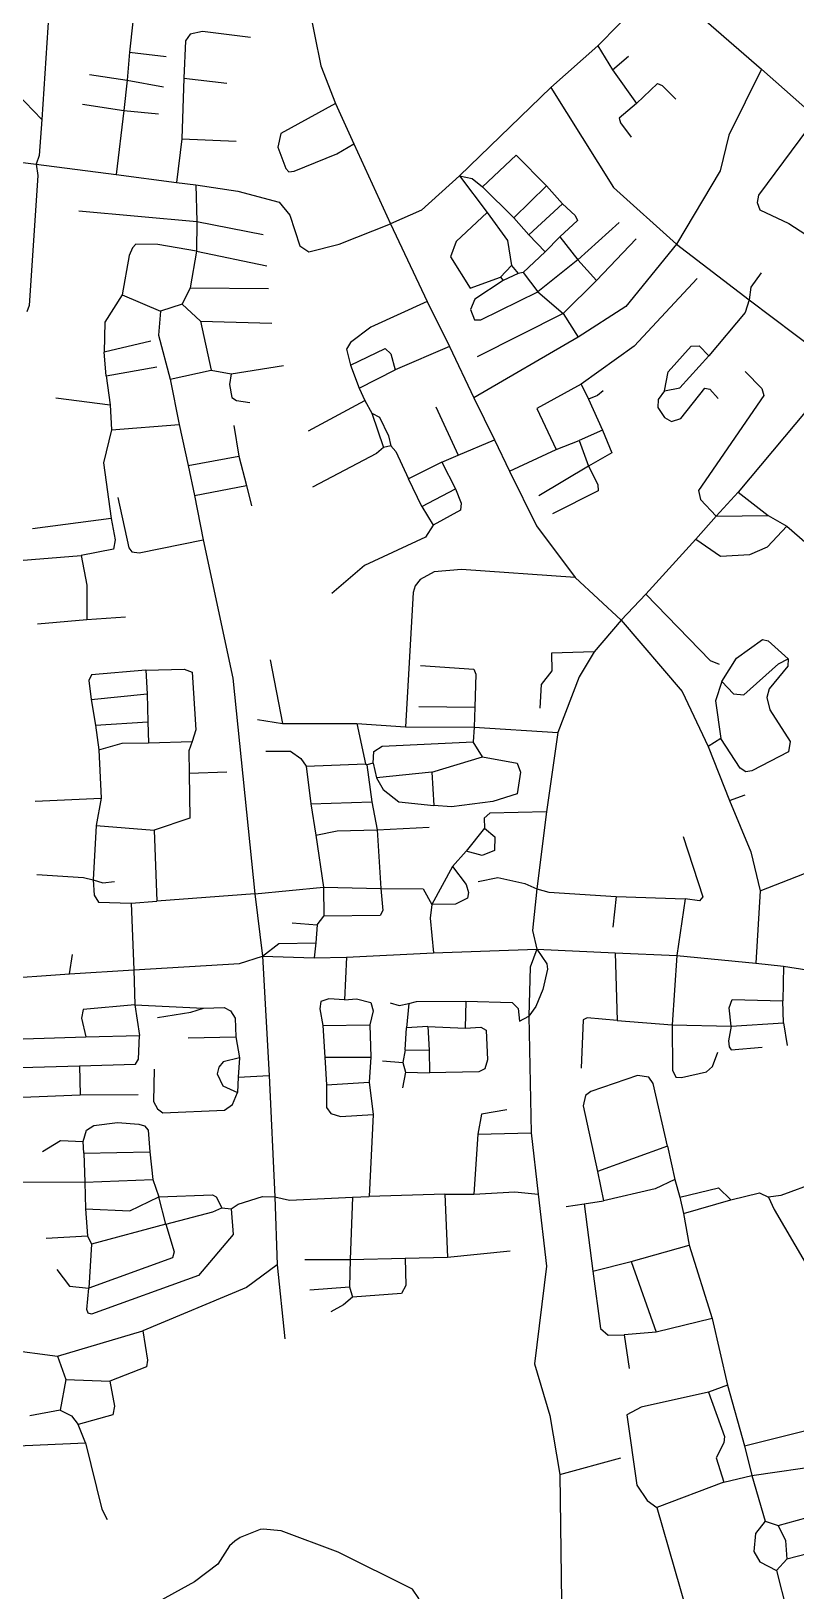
# Model space of a CAD drawing. Header units: inches. Extents: x 13511317 to 13515666, y 3660035 to 3665653.
# Drawn here: x 13513294 to 13514198, y 3662413 to 3664257 of the extents above; entities that cross this region are included whole.
import ezdxf

# ---------------------------------------------------------------- set-up
doc = ezdxf.new("R2010")
doc.units = ezdxf.units.IN
doc.header["$MEASUREMENT"] = 0

msp = doc.modelspace()

# ---------------------------------------------------------------- linework, layer by layer
for points in [[(13513599.3, 3664401.8), (13513636.8, 3664216.2), (13513654, 3664171.4)], [(13513317.5, 3664316), (13513306.7, 3664152.5)], [(13514038.9, 3664315.6), (13513964.4, 3664239.6)], [(13514038.9, 3664315.6), (13514158, 3664212.2)], [(13513414.4, 3664268.2), (13513410.3, 3664232.2)], [(13513553.7, 3664249.6), (13513496.6, 3664256.5), (13513482.3, 3664253.4), (13513476.6, 3664245.5), (13513474.9, 3664201.3)], [(13513964.4, 3664239.6), (13513908.6, 3664190.4)], [(13513964.4, 3664239.6), (13513981.7, 3664211.4)], [(13513410.3, 3664232.2), (13513407.6, 3664199)], [(13513410.3, 3664232.2), (13513453.7, 3664227.1)], [(13513981.7, 3664211.4), (13514000.7, 3664227.6)], [(13513363.2, 3664205.6), (13513407.6, 3664199)], [(13513474.9, 3664201.3), (13513472.4, 3664129.8)], [(13513474.9, 3664201.3), (13513525.7, 3664195.6)], [(13513981.7, 3664211.4), (13514010, 3664171.4)], [(13514158, 3664212.2), (13514119.3, 3664134.1), (13514108.9, 3664091.7), (13514057.3, 3664005)], [(13514158, 3664212.2), (13514222.7, 3664155.1)], [(13513277.3, 3664183.3), (13513306.7, 3664152.5)], [(13513407.6, 3664199), (13513403.6, 3664163.1)], [(13513407.6, 3664199), (13513450.7, 3664191.1)], [(13513908.6, 3664190.4), (13513800.8, 3664086)], [(13513908.6, 3664190.4), (13513982.8, 3664072.2), (13514057.3, 3664005)], [(13514010, 3664171.4), (13514034.7, 3664195.1), (13514040.6, 3664192.6), (13514056.7, 3664176.6)], [(13513354.7, 3664170.6), (13513403.6, 3664163.1)], [(13513654, 3664171.4), (13513589.5, 3664135.9), (13513586, 3664120), (13513595.2, 3664094.7), (13513598.8, 3664090.7), (13513605.3, 3664091.4), (13513655.7, 3664112.1), (13513675.7, 3664123.8)], [(13513654, 3664171.4), (13513675.7, 3664123.8)], [(13514010, 3664171.4), (13513989.5, 3664154), (13513991.1, 3664148.5), (13514003.7, 3664131.6)], [(13513306.7, 3664152.5), (13513303.5, 3664110.1), (13513300.2, 3664099.6)], [(13513403.6, 3664163.1), (13513394.6, 3664087.7)], [(13513403.6, 3664163.1), (13513444.7, 3664159.1)], [(13514222.7, 3664155.1), (13514154.5, 3664063.2), (13514152.7, 3664054.5), (13514155.9, 3664045.8), (13514190.1, 3664029.6), (13514225.1, 3664007.3), (13514230.8, 3664006.6), (13514268.4, 3664036.3), (13514304, 3664087.3)], [(13513472.4, 3664129.8), (13513466.2, 3664078.2)], [(13513472.4, 3664129.8), (13513536.7, 3664127.1)], [(13513675.7, 3664123.8), (13513719.2, 3664029.2)], [(13513827.9, 3664072.8), (13513867.7, 3664110.4), (13513903.5, 3664074)], [(13513271.7, 3664103.1), (13513300.2, 3664099.6)], [(13513300.2, 3664099.6), (13513301.9, 3664086.2), (13513291.6, 3663932.8), (13513289.1, 3663925.1)], [(13513300.2, 3664099.6), (13513394.6, 3664087.7)], [(13513394.6, 3664087.7), (13513466.2, 3664078.2)], [(13513466.2, 3664078.2), (13513488.8, 3664075.3)], [(13513488.8, 3664075.3), (13513538.6, 3664067.9), (13513587.5, 3664054.7), (13513600.2, 3664039.6), (13513611.8, 3664003.3), (13513622.4, 3663996.1), (13513658.6, 3664005.3), (13513719.2, 3664029.2)], [(13513488.8, 3664075.3), (13513490.1, 3664032.1)], [(13513800.8, 3664086), (13513755.8, 3664045.5), (13513719.2, 3664029.2)], [(13513800.8, 3664086), (13513833.4, 3664042.4)], [(13513800.8, 3664086), (13513815.6, 3664082.7), (13513827.9, 3664072.8)], [(13513827.9, 3664072.8), (13513864.8, 3664036.3)], [(13513864.8, 3664036.3), (13513903.5, 3664074)], [(13513922.5, 3664053), (13513903.5, 3664074)], [(13513350.7, 3664044.6), (13513490.1, 3664032.1)], [(13513833.4, 3664042.4), (13513796.6, 3664008.4), (13513790, 3663990.1), (13513813.3, 3663953.3), (13513849.2, 3663966.1)], [(13513833.4, 3664042.4), (13513857.5, 3664009.6), (13513862.2, 3663980.1)], [(13513864.8, 3664036.3), (13513882.6, 3664016)], [(13513922.5, 3664053), (13513882.6, 3664016)], [(13513922.5, 3664053), (13513937.5, 3664039.2), (13513940.1, 3664033.2), (13513919.2, 3664014)], [(13513490.1, 3664032.1), (13513489.8, 3663996.9)], [(13513490.1, 3664032.1), (13513568.7, 3664016.6)], [(13513719.2, 3664029.2), (13513762.3, 3663937.3)], [(13513989.7, 3664030.6), (13513940.7, 3663986.5)], [(13513489.8, 3663996.9), (13513443.8, 3664004.9), (13513418.1, 3664005.3), (13513413.8, 3664001), (13513410.2, 3663991.6), (13513401.9, 3663945.1)], [(13513882.6, 3664016), (13513902.2, 3663996.1)], [(13513919.2, 3664014), (13513902.2, 3663996.1)], [(13513919.2, 3664014), (13513940.7, 3663986.5)], [(13514057.3, 3664005), (13513997.3, 3663931.4), (13513941.1, 3663895)], [(13514009.7, 3664011.6), (13513962.8, 3663962)], [(13514057.3, 3664005), (13514143.5, 3663939.2)], [(13513489.8, 3663996.9), (13513482.3, 3663953.7)], [(13513489.8, 3663996.9), (13513572.7, 3663979.6)], [(13513862.2, 3663980.1), (13513849.2, 3663966.1)], [(13513862.2, 3663980.1), (13513870.2, 3663970.6)], [(13513902.2, 3663996.1), (13513876.2, 3663971.6)], [(13513940.7, 3663986.5), (13513893.3, 3663948.6)], [(13513940.7, 3663986.5), (13513962.8, 3663962)], [(13513852.2, 3663962.1), (13513818.7, 3663940.1), (13513813.9, 3663927.9), (13513818.4, 3663915.6), (13513825.8, 3663915.5), (13513893.3, 3663948.6)], [(13513849.2, 3663966.1), (13513852.2, 3663962.1)], [(13513870.2, 3663970.6), (13513852.2, 3663962.1)], [(13513876.2, 3663971.6), (13513870.2, 3663970.6)], [(13513876.2, 3663971.6), (13513893.3, 3663948.6)], [(13513962.8, 3663962), (13513923.5, 3663923)], [(13514081.7, 3663964.6), (13514007.3, 3663884.5), (13513944.6, 3663839.7)], [(13514157.4, 3663971.3), (13514145.2, 3663954.1), (13514143.5, 3663939.2)], [(13513401.9, 3663945.1), (13513381.2, 3663912.9), (13513380.5, 3663877.4)], [(13513401.9, 3663945.1), (13513447, 3663925.9)], [(13513482.3, 3663953.7), (13513472.7, 3663934)], [(13513482.3, 3663953.7), (13513574.7, 3663952.6)], [(13513893.3, 3663948.6), (13513923.5, 3663923)], [(13513447, 3663925.9), (13513444.9, 3663897.7), (13513458.6, 3663845.4)], [(13513472.7, 3663934), (13513447, 3663925.9)], [(13513472.7, 3663934), (13513494.3, 3663914)], [(13513762.3, 3663937.3), (13513695.8, 3663906.8), (13513671.8, 3663889), (13513667.2, 3663880.9), (13513671.7, 3663862.1)], [(13513762.3, 3663937.3), (13513789, 3663884.1)], [(13514143.5, 3663939.2), (13514138.4, 3663924.5), (13514095.6, 3663873.1)], [(13514143.5, 3663939.2), (13514252, 3663857.5)], [(13513494.3, 3663914), (13513578.7, 3663911.6)], [(13513494.3, 3663914), (13513507.2, 3663856.2)], [(13513923.5, 3663923), (13513821.7, 3663872.1)], [(13513923.5, 3663923), (13513941.1, 3663895)], [(13513435.7, 3663890.6), (13513380.5, 3663877.4)], [(13513941.1, 3663895), (13513817.6, 3663823.3)], [(13513382.9, 3663849.3), (13513380.5, 3663877.4)], [(13513671.7, 3663862.1), (13513713, 3663881.6), (13513719.5, 3663875.3), (13513724.6, 3663856.7)], [(13513789, 3663884.1), (13513724.6, 3663856.7)], [(13513789, 3663884.1), (13513817.6, 3663823.3)], [(13514043, 3663831.8), (13514047.4, 3663854.1), (13514074.9, 3663884.5), (13514084.2, 3663885), (13514095.6, 3663873.1)], [(13514043, 3663831.8), (13514061.4, 3663835.2), (13514095.6, 3663873.1)], [(13513382.9, 3663849.3), (13513442.7, 3663860.1)], [(13513458.6, 3663845.4), (13513507.2, 3663856.2)], [(13513507.2, 3663856.2), (13513530.6, 3663851.7)], [(13513530.6, 3663851.7), (13513528.9, 3663839.2), (13513531.6, 3663824), (13513536.9, 3663820.4), (13513552.7, 3663818.1)], [(13513530.6, 3663851.7), (13513592.7, 3663861.6)], [(13513671.7, 3663862.1), (13513682, 3663834.9)], [(13513682, 3663834.9), (13513724.6, 3663856.7)], [(13514138.7, 3663854.6), (13514158.3, 3663834.3), (13514160.6, 3663826.3), (13514083.2, 3663713.7), (13514085.8, 3663703.4), (13514104.1, 3663683.6)], [(13514252, 3663857.5), (13514130.4, 3663711.8)], [(13513382.9, 3663849.3), (13513387.6, 3663815.1)], [(13513458.6, 3663845.4), (13513469.2, 3663792)], [(13513682, 3663834.9), (13513688.7, 3663820.4)], [(13513944.6, 3663839.7), (13513892.3, 3663811), (13513915, 3663762.3)], [(13513944.6, 3663839.7), (13513953.1, 3663821.9)], [(13514043, 3663831.8), (13514035.5, 3663821.5), (13514035.3, 3663812), (13514043.2, 3663800.1), (13514051.6, 3663795.4), (13514062.3, 3663798.8), (13514090.9, 3663835), (13514096.7, 3663833.8), (13514106.7, 3663822.6)], [(13513323.2, 3663823.6), (13513387.6, 3663815.1)], [(13513387.6, 3663815.1), (13513389.2, 3663785.4)], [(13513622.2, 3663784.6), (13513688.7, 3663820.4)], [(13513688.7, 3663820.4), (13513697.2, 3663805.1)], [(13513817.6, 3663823.3), (13513842, 3663773.9)], [(13513970.7, 3663831.6), (13513964.1, 3663826.2), (13513953.1, 3663821.9)], [(13513953.1, 3663821.9), (13513969.8, 3663785.1)], [(13513697.2, 3663805.1), (13513710.7, 3663764.6)], [(13513697.2, 3663805.1), (13513706.1, 3663800.5), (13513716.9, 3663778.5), (13513719.7, 3663766.6)], [(13513772.7, 3663812.6), (13513799.2, 3663755.8)], [(13513389.2, 3663785.4), (13513379.7, 3663746.4), (13513388.6, 3663680.7)], [(13513389.2, 3663785.4), (13513469.2, 3663792)], [(13513469.2, 3663792), (13513479.7, 3663743.4)], [(13513533.7, 3663790.6), (13513539.8, 3663754.5)], [(13513969.8, 3663785.1), (13513942.1, 3663773)], [(13513969.8, 3663785.1), (13513980.8, 3663758.4), (13513953.3, 3663742.8)], [(13513710.7, 3663764.6), (13513702.7, 3663757.6), (13513626.7, 3663717.6)], [(13513719.7, 3663766.6), (13513710.7, 3663764.6)], [(13513719.7, 3663766.6), (13513725.4, 3663760), (13513740.3, 3663727.8)], [(13513799.2, 3663755.8), (13513842, 3663773.9)], [(13513842, 3663773.9), (13513859.9, 3663736.8)], [(13513859.9, 3663736.8), (13513915, 3663762.3)], [(13513915, 3663762.3), (13513942.1, 3663773)], [(13513942.1, 3663773), (13513953.3, 3663742.8)], [(13513479.7, 3663743.4), (13513539.8, 3663754.5)], [(13513479.7, 3663743.4), (13513487.3, 3663707.8)], [(13513539.8, 3663754.5), (13513548.8, 3663719.9)], [(13513779.8, 3663747.3), (13513740.3, 3663727.8)], [(13513779.8, 3663747.3), (13513799.2, 3663755.8)], [(13513779.8, 3663747.3), (13513796, 3663715.9)], [(13513953.3, 3663742.8), (13513894.7, 3663707.6)], [(13513953.3, 3663742.8), (13513964.3, 3663721.1), (13513964.6, 3663713.3), (13513910.7, 3663686.1)], [(13513756.1, 3663695.1), (13513740.3, 3663727.8)], [(13513859.9, 3663736.8), (13513891.6, 3663672.1), (13513937.4, 3663610.9)], [(13513396.7, 3663705.6), (13513409.5, 3663646.1), (13513413.3, 3663641.2), (13513421.7, 3663640.1), (13513497.6, 3663655.4)], [(13513487.3, 3663707.8), (13513548.8, 3663719.9)], [(13513487.3, 3663707.8), (13513497.6, 3663655.4)], [(13513548.8, 3663719.9), (13513554.7, 3663695.6)], [(13513756.1, 3663695.1), (13513796, 3663715.9)], [(13513796, 3663715.9), (13513802.8, 3663698.7), (13513802, 3663690.7), (13513769.4, 3663672.9)], [(13514130.4, 3663711.8), (13514104.1, 3663683.6)], [(13514130.4, 3663711.8), (13514165.6, 3663684.1)], [(13513756.1, 3663695.1), (13513769.4, 3663672.9)], [(13513388.6, 3663680.7), (13513295.7, 3663668.6)], [(13513388.6, 3663680.7), (13513393.3, 3663655.7), (13513391.7, 3663644.5), (13513353.1, 3663637.1)], [(13513769.4, 3663672.9), (13513760.5, 3663658.5), (13513688.2, 3663625), (13513649.7, 3663592.1)], [(13514104.1, 3663683.6), (13514080.2, 3663656.2)], [(13514080.2, 3663656.2), (13514109.4, 3663636.2), (13514143.9, 3663638.2), (13514164.8, 3663647.1), (13514187.8, 3663671.8)], [(13514104.1, 3663683.6), (13514165.6, 3663684.1)], [(13514165.6, 3663684.1), (13514187.8, 3663671.8)], [(13514187.8, 3663671.8), (13514254, 3663614.2), (13514274.8, 3663589.2)], [(13513497.6, 3663655.4), (13513532.8, 3663492), (13513558.6, 3663236.9)], [(13514080.2, 3663656.2), (13514020.9, 3663591.4)], [(13513270.3, 3663630.2), (13513353.1, 3663637.1)], [(13513353.1, 3663637.1), (13513360.1, 3663601.9)], [(13513937.4, 3663610.9), (13513802.9, 3663620.3), (13513770.8, 3663617.7), (13513754.1, 3663608.5), (13513748.1, 3663601), (13513746, 3663593.2), (13513737, 3663434.3)], [(13513937.4, 3663610.9), (13513992, 3663560.7)], [(13513360.1, 3663601.9), (13513360.1, 3663561.4)], [(13514020.9, 3663591.4), (13513992, 3663560.7)], [(13514020.9, 3663591.4), (13514097.3, 3663512.8), (13514107.7, 3663508.6)], [(13513301.7, 3663556.1), (13513360.1, 3663561.4)], [(13513360.1, 3663561.4), (13513405.7, 3663564.6)], [(13513992, 3663560.7), (13513959.9, 3663523.2)], [(13513992, 3663560.7), (13514064.1, 3663476.1), (13514094.7, 3663411.1)], [(13514111.1, 3663488.1), (13514128.4, 3663515.4), (13514159.1, 3663537.5), (13514165.7, 3663536), (13514189.4, 3663514.7)], [(13513959.9, 3663523.2), (13513909.5, 3663521.4), (13513910, 3663500.7), (13513897.2, 3663484.3), (13513895.7, 3663456.6)], [(13513959.9, 3663523.2), (13513942.4, 3663493.5), (13513916.9, 3663427.8)], [(13513429.8, 3663501.3), (13513365.6, 3663495.9), (13513362.5, 3663489.1), (13513365.2, 3663466.6)], [(13513429.8, 3663501.3), (13513475, 3663502.7), (13513484.6, 3663498.9), (13513488.8, 3663430.8), (13513484.7, 3663417.1)], [(13513429.8, 3663501.3), (13513431.3, 3663473.6)], [(13513576.7, 3663513.6), (13513591.4, 3663438.4)], [(13513754.7, 3663507.1), (13513817.6, 3663502.6), (13513819.9, 3663496.5), (13513818.7, 3663457.5)], [(13514189.4, 3663514.7), (13514189.1, 3663506), (13514167, 3663479.3), (13514164.1, 3663469.1), (13514167.9, 3663454.3), (13514191.8, 3663417), (13514189.9, 3663404.9), (13514146.6, 3663382.2), (13514139.2, 3663381.1), (13514132.7, 3663385.6), (13514109.7, 3663420.6)], [(13514111.1, 3663488.1), (13514124.6, 3663473.5), (13514137.1, 3663472.4), (13514177.8, 3663508.9), (13514189.4, 3663514.7)], [(13514111.1, 3663488.1), (13514103.4, 3663465.2), (13514109.7, 3663420.6)], [(13513365.2, 3663466.6), (13513431.3, 3663473.6)], [(13513365.2, 3663466.6), (13513370.2, 3663436.4)], [(13513431.3, 3663473.6), (13513432.3, 3663440.3)], [(13513752.7, 3663458.6), (13513818.7, 3663457.5)], [(13513818.7, 3663457.5), (13513818.2, 3663434.1)], [(13513370.2, 3663436.4), (13513432.3, 3663440.3)], [(13513370.2, 3663436.4), (13513374.3, 3663407)], [(13513432.3, 3663440.3), (13513432.9, 3663415.5)], [(13513561.7, 3663443.1), (13513591.4, 3663438.4)], [(13513591.4, 3663438.4), (13513679.4, 3663438.4)], [(13513679.4, 3663438.4), (13513689.7, 3663390.6)], [(13513679.4, 3663438.4), (13513737, 3663434.3)], [(13513737, 3663434.3), (13513818.2, 3663434.1)], [(13513818.2, 3663434.1), (13513816.7, 3663416.6)], [(13513818.2, 3663434.1), (13513916.9, 3663427.8)], [(13513916.9, 3663427.8), (13513903.7, 3663333.9)], [(13513374.3, 3663407), (13513401.8, 3663415.2), (13513432.9, 3663415.5)], [(13513432.9, 3663415.5), (13513484.7, 3663417.1)], [(13513484.7, 3663417.1), (13513480.8, 3663406.1), (13513481.2, 3663379.3)], [(13513698.7, 3663391.6), (13513699.6, 3663405.3), (13513709.3, 3663411.4), (13513816.7, 3663416.6)], [(13513827.9, 3663398.8), (13513816.7, 3663416.6)], [(13514109.7, 3663420.6), (13514094.7, 3663411.1)], [(13514094.7, 3663411.1), (13514120, 3663347.4)], [(13513374.3, 3663407), (13513376.9, 3663349.9)], [(13513571.7, 3663405.6), (13513601, 3663405.8), (13513613.1, 3663396.8), (13513619.5, 3663388)], [(13513619.5, 3663388), (13513689.7, 3663390.6)], [(13513689.7, 3663390.6), (13513691.2, 3663389.6)], [(13513698.7, 3663391.6), (13513691.2, 3663389.6)], [(13513691.2, 3663389.6), (13513697, 3663345.7)], [(13513698.7, 3663391.6), (13513702.5, 3663374.1)], [(13513767.9, 3663380.7), (13513827.9, 3663398.8)], [(13513827.9, 3663398.8), (13513868.8, 3663391.3), (13513872.8, 3663380.6), (13513869.1, 3663355.1), (13513840.1, 3663345.9), (13513791.2, 3663339.8), (13513770.4, 3663341.2)], [(13513481.2, 3663379.3), (13513481.9, 3663326.2), (13513439.6, 3663312.2)], [(13513525.7, 3663380.6), (13513481.2, 3663379.3)], [(13513619.5, 3663388), (13513625.1, 3663343.4)], [(13513767.9, 3663380.7), (13513702.5, 3663374.1)], [(13513702.5, 3663374.1), (13513710.4, 3663360.3), (13513728.9, 3663345.8), (13513770.4, 3663341.2)], [(13513767.9, 3663380.7), (13513770.4, 3663341.2)], [(13514120, 3663347.4), (13514138.7, 3663354.1)], [(13513298.7, 3663346.6), (13513376.9, 3663349.9)], [(13513376.9, 3663349.9), (13513371.1, 3663317.7)], [(13513625.1, 3663343.4), (13513697, 3663345.7)], [(13513625.1, 3663343.4), (13513630.8, 3663306.2)], [(13513697, 3663345.7), (13513703.3, 3663312.4)], [(13513903.7, 3663333.9), (13513836.5, 3663332.3), (13513830, 3663326.5), (13513830.3, 3663314.5)], [(13513903.7, 3663333.9), (13513892.3, 3663242.8)], [(13514120, 3663347.4), (13514145.3, 3663286.5), (13514156.2, 3663240.6)], [(13513371.1, 3663317.7), (13513367.6, 3663253.3)], [(13513371.1, 3663317.7), (13513439.6, 3663312.2)], [(13513703.3, 3663312.4), (13513764.7, 3663315.6)], [(13513439.6, 3663312.2), (13513442.8, 3663228.3)], [(13513630.8, 3663306.2), (13513656.1, 3663311.5), (13513703.3, 3663312.4)], [(13513630.8, 3663306.2), (13513639.8, 3663244.8)], [(13513703.3, 3663312.4), (13513707.8, 3663243.3)], [(13513830.3, 3663314.5), (13513842.6, 3663304.3), (13513842, 3663288.3), (13513827.7, 3663282.4), (13513808.8, 3663287.5)], [(13513830.3, 3663314.5), (13513808.8, 3663287.5)], [(13514065.2, 3663304.6), (13514088.5, 3663233.4), (13514084.4, 3663228.7), (13514067.7, 3663230.8)], [(13513808.8, 3663287.5), (13513792.5, 3663269.4)], [(13513792.5, 3663269.4), (13513808.7, 3663248.1), (13513811.4, 3663238.6), (13513810.3, 3663231.8), (13513796.1, 3663224.8), (13513768.1, 3663224.2)], [(13513792.5, 3663269.4), (13513768.1, 3663224.2)], [(13514156.2, 3663240.6), (13514252.1, 3663277.8)], [(13513300.7, 3663259.6), (13513356.2, 3663256.4), (13513367.6, 3663253.3)], [(13513367.6, 3663253.3), (13513379.1, 3663249.8), (13513392.7, 3663251.6)], [(13513367.6, 3663253.3), (13513368.8, 3663235.2), (13513373.6, 3663227.1), (13513412.3, 3663225.9)], [(13513558.6, 3663236.9), (13513639.8, 3663244.8)], [(13513639.8, 3663244.8), (13513707.8, 3663243.3)], [(13513639.8, 3663244.8), (13513640.2, 3663210.6)], [(13513707.8, 3663243.3), (13513710, 3663217), (13513707, 3663211.3), (13513640.2, 3663210.6)], [(13513707.8, 3663243.3), (13513757.7, 3663243), (13513768.1, 3663224.2)], [(13513822.7, 3663251.6), (13513846, 3663256.4), (13513878, 3663249.3), (13513892.3, 3663242.8)], [(13513892.3, 3663242.8), (13513887.1, 3663193.7), (13513892.2, 3663171.3)], [(13513892.3, 3663242.8), (13513906.3, 3663238.7), (13513986, 3663233.9)], [(13513412.3, 3663225.9), (13513442.8, 3663228.3)], [(13513412.3, 3663225.9), (13513415.4, 3663146.9)], [(13513558.6, 3663236.9), (13513442.8, 3663228.3)], [(13513558.6, 3663236.9), (13513567.7, 3663163.2)], [(13513768.1, 3663224.2), (13513766, 3663208.2), (13513769.8, 3663167.2)], [(13513986, 3663233.9), (13513982.2, 3663197.6)], [(13513986, 3663233.9), (13514067.7, 3663230.8)], [(13514067.7, 3663230.8), (13514057.9, 3663163.9)], [(13514156.2, 3663240.6), (13514151.2, 3663155)], [(13513632.2, 3663200.1), (13513640.2, 3663210.6)], [(13513602.7, 3663202.6), (13513632.2, 3663200.1)], [(13513632.2, 3663200.1), (13513630.7, 3663179.1)], [(13513567.7, 3663163.2), (13513586.9, 3663178.1), (13513630.7, 3663179.1)], [(13513630.7, 3663179.1), (13513628.7, 3663161.1)], [(13513769.8, 3663167.2), (13513892.2, 3663171.3)], [(13513892.2, 3663171.3), (13513884.3, 3663150.3), (13513882.6, 3663092.4)], [(13513892.2, 3663171.3), (13513904, 3663154.2), (13513904.8, 3663148), (13513899.4, 3663123.7), (13513891.1, 3663103.7), (13513882.6, 3663092.4)], [(13513892.2, 3663171.3), (13513984.9, 3663167)], [(13513339.6, 3663142.3), (13513343.1, 3663165.2)], [(13513415.4, 3663146.9), (13513540.5, 3663154.5), (13513567.7, 3663163.2)], [(13513567.7, 3663163.2), (13513628.7, 3663161.1)], [(13513567.7, 3663163.2), (13513575.7, 3663022)], [(13513628.7, 3663161.1), (13513667.2, 3663162.2)], [(13513667.2, 3663162.2), (13513664.7, 3663111.4)], [(13513667.2, 3663162.2), (13513769.8, 3663167.2)], [(13513984.9, 3663167), (13513987.1, 3663087.1)], [(13513984.9, 3663167), (13514057.9, 3663163.9)], [(13514057.9, 3663163.9), (13514052.4, 3663082)], [(13514057.9, 3663163.9), (13514151.2, 3663155)], [(13514151.2, 3663155), (13514184.1, 3663151.5)], [(13514184.1, 3663151.5), (13514183.1, 3663110.5)], [(13514184.1, 3663151.5), (13514339.8, 3663127.1)], [(13513250.3, 3663135.9), (13513339.6, 3663142.3)], [(13513339.6, 3663142.3), (13513415.4, 3663146.9)], [(13513415.4, 3663146.9), (13513416.9, 3663105.7)], [(13513664.7, 3663111.4), (13513646.2, 3663112.8), (13513636.8, 3663109.6), (13513635.4, 3663101.1), (13513639.1, 3663081.4)], [(13513664.7, 3663111.4), (13513679.1, 3663112.6), (13513695.7, 3663108.5), (13513698.7, 3663098.4), (13513694.6, 3663082)], [(13513416.9, 3663105.7), (13513355.7, 3663100.3), (13513353.5, 3663089.7), (13513358.7, 3663067.8)], [(13513416.9, 3663105.7), (13513498, 3663101.8)], [(13513416.9, 3663105.7), (13513422.2, 3663069.4)], [(13513443.7, 3663090.6), (13513483.1, 3663096.9), (13513498, 3663101.8)], [(13513498, 3663101.8), (13513522.3, 3663102.3), (13513529.8, 3663098.5), (13513535.5, 3663090), (13513536.3, 3663068)], [(13513718.7, 3663108.1), (13513729.3, 3663105), (13513741, 3663107.1)], [(13513741, 3663107.1), (13513738.1, 3663078.4)], [(13513741, 3663107.1), (13513749.8, 3663109.7), (13513808.1, 3663109.8)], [(13513808.1, 3663109.8), (13513807.3, 3663078.2)], [(13513808.1, 3663109.8), (13513863.2, 3663108.5), (13513870, 3663101.2), (13513871.7, 3663086.4), (13513882.6, 3663092.4)], [(13514122.2, 3663080.3), (13514119.5, 3663102.1), (13514123.3, 3663112), (13514183.1, 3663110.5)], [(13514183.9, 3663084.2), (13514183.1, 3663110.5)], [(13513639.1, 3663081.4), (13513694.6, 3663082)], [(13513639.1, 3663081.4), (13513641.4, 3663043.6)], [(13513694.6, 3663082), (13513696, 3663043.6)], [(13513736.5, 3663052.6), (13513738.1, 3663078.4)], [(13513763.4, 3663079.9), (13513738.1, 3663078.4)], [(13513763.4, 3663079.9), (13513807.3, 3663078.2)], [(13513763.4, 3663079.9), (13513764.8, 3663052.2)], [(13513807.3, 3663078.2), (13513825.9, 3663079.3), (13513832.2, 3663075.6), (13513833.7, 3663040.6), (13513830.6, 3663029.8), (13513823.4, 3663026.5), (13513765.1, 3663025.2)], [(13513882.6, 3663092.4), (13513885.5, 3662954.2)], [(13513987.1, 3663087.1), (13513951.9, 3663090.3), (13513946.8, 3663088.1), (13513944.7, 3663030.6)], [(13513987.1, 3663087.1), (13514052.4, 3663082)], [(13514052.4, 3663082), (13514122.2, 3663080.3)], [(13514052.4, 3663082), (13514052.5, 3663028.2), (13514056.4, 3663020.2), (13514063.3, 3663019.6), (13514092.9, 3663026.4), (13514099.8, 3663032.8), (13514106.2, 3663049.6)], [(13514122.2, 3663080.3), (13514119, 3663062.9), (13514119.5, 3663056.1), (13514122, 3663052.5), (13514158.7, 3663055.6)], [(13514122.2, 3663080.3), (13514183.9, 3663084.2)], [(13514183.9, 3663084.2), (13514188.2, 3663057.6)], [(13513284.7, 3663065.6), (13513358.7, 3663067.8)], [(13513351.4, 3663033.6), (13513417.5, 3663035.3), (13513421, 3663041.2), (13513422.2, 3663069.4)], [(13513358.7, 3663067.8), (13513422.2, 3663069.4)], [(13513479.7, 3663066.6), (13513536.3, 3663068)], [(13513536.3, 3663068), (13513540.4, 3663043.1)], [(13513540.4, 3663043.1), (13513521.3, 3663038.3), (13513516.1, 3663032.1), (13513514.2, 3663024.2), (13513520.9, 3663009.9), (13513538.1, 3663001.8)], [(13513540.4, 3663043.1), (13513538.9, 3663020.3)], [(13513641.4, 3663043.6), (13513696, 3663043.6)], [(13513641.4, 3663043.6), (13513643.5, 3663011.2)], [(13513696, 3663043.6), (13513693.7, 3663014.2)], [(13513709.7, 3663039.6), (13513733.7, 3663037.6)], [(13513736.5, 3663052.6), (13513733.7, 3663037.6)], [(13513736.5, 3663052.6), (13513764.8, 3663052.2)], [(13513764.8, 3663052.2), (13513765.1, 3663025.2)], [(13513254.2, 3663030.6), (13513351.4, 3663033.6)], [(13513351.4, 3663033.6), (13513352.2, 3662999.3)], [(13513439.7, 3663029.6), (13513438.9, 3662991.2), (13513443.7, 3662982.6), (13513449.8, 3662978), (13513522.9, 3662981.2), (13513532.1, 3662987.7), (13513538.1, 3663001.8)], [(13513538.9, 3663020.3), (13513575.7, 3663022)], [(13513575.7, 3663022), (13513582.4, 3662878.5)], [(13513736.7, 3663026.1), (13513733.2, 3663007.6)], [(13513733.7, 3663037.6), (13513736.7, 3663026.1)], [(13513736.7, 3663026.1), (13513765.1, 3663025.2)], [(13514046.8, 3662938.4), (13514029.8, 3663012.8), (13514024.8, 3663020.3), (13514011.2, 3663022.1), (13513956.2, 3663003.2), (13513949.9, 3662998.4), (13513947, 3662986.2), (13513963.8, 3662908.7)], [(13513538.9, 3663020.3), (13513538.1, 3663001.8)], [(13513643.5, 3663011.2), (13513693.7, 3663014.2)], [(13513643.5, 3663011.2), (13513643.6, 3662984.2), (13513648.5, 3662977.2), (13513659.8, 3662973.6), (13513698.7, 3662976)], [(13513693.7, 3663014.2), (13513698.7, 3662976)], [(13513254.7, 3662995.1), (13513352.2, 3662999.3)], [(13513352.2, 3662999.3), (13513420.7, 3662999.6)], [(13513355.6, 3662944.1), (13513359.4, 3662957.3), (13513368.2, 3662963), (13513396.1, 3662966.5), (13513421.4, 3662964.7), (13513428.2, 3662962.4), (13513432.7, 3662957.4), (13513434.4, 3662931.9)], [(13513698.7, 3662976), (13513693.9, 3662879.1)], [(13513856.7, 3662981.6), (13513826.6, 3662976.2), (13513822.5, 3662952.9)], [(13513822.5, 3662952.9), (13513817.7, 3662881.7)], [(13513822.5, 3662952.9), (13513885.5, 3662954.2)], [(13513885.5, 3662954.2), (13513893.9, 3662881.8)], [(13513307.7, 3662932.1), (13513328.9, 3662945.2), (13513355.6, 3662944.1)], [(13513356.3, 3662930.4), (13513355.6, 3662944.1)], [(13513356.3, 3662930.4), (13513434.4, 3662931.9)], [(13513356.3, 3662930.4), (13513357.5, 3662896.1)], [(13513434.4, 3662931.9), (13513437.9, 3662899)], [(13514046.8, 3662938.4), (13513963.8, 3662908.7)], [(13514046.8, 3662938.4), (13514055.2, 3662899.2)], [(13513259, 3662886.8), (13513279.3, 3662896.5), (13513357.5, 3662896.1)], [(13513357.5, 3662896.1), (13513437.9, 3662899)], [(13513357.5, 3662896.1), (13513358.5, 3662864.5)], [(13513437.9, 3662899), (13513445.1, 3662878.6)], [(13513963.8, 3662908.7), (13513971.2, 3662873.7)], [(13514055.2, 3662899.2), (13514032, 3662887.9), (13513971.2, 3662873.7)], [(13514055.2, 3662899.2), (13514061.5, 3662878.3)], [(13514223.9, 3662896.1), (13514180.6, 3662880.2), (13514166.3, 3662878.4)], [(13513358.5, 3662864.5), (13513411, 3662862), (13513445.1, 3662878.6)], [(13513445.1, 3662878.6), (13513508.5, 3662881.1), (13513512.8, 3662878.5), (13513519.7, 3662865.6)], [(13513453.4, 3662846.4), (13513445.1, 3662878.6)], [(13513530.7, 3662864.6), (13513538.8, 3662869.8), (13513567.7, 3662878.9), (13513582.4, 3662878.5)], [(13513582.4, 3662878.5), (13513599.6, 3662874.6), (13513674, 3662878.4)], [(13513582.4, 3662878.5), (13513585.1, 3662798.3)], [(13513674, 3662878.4), (13513671.3, 3662804.6)], [(13513674, 3662878.4), (13513693.9, 3662879.1)], [(13513783.5, 3662881.6), (13513693.9, 3662879.1)], [(13513783.5, 3662881.6), (13513817.7, 3662881.7)], [(13513783.5, 3662881.6), (13513786.6, 3662807.1)], [(13513817.7, 3662881.7), (13513866, 3662884.6), (13513893.9, 3662881.8)], [(13513893.9, 3662881.8), (13513903.6, 3662796.5), (13513889.3, 3662681), (13513907.6, 3662619.9), (13513919.2, 3662550.2)], [(13513948.2, 3662870.5), (13513971.2, 3662873.7)], [(13514061.5, 3662878.3), (13514107.1, 3662889.1), (13514121.8, 3662874.9)], [(13514061.5, 3662878.3), (13514065.6, 3662859)], [(13514065.6, 3662859), (13514121.8, 3662874.9)], [(13514121.8, 3662874.9), (13514155.7, 3662883.2), (13514166.3, 3662878.4)], [(13514166.3, 3662878.4), (13514172.9, 3662863.7), (13514243.6, 3662743.1), (13514262.8, 3662679.2), (13514284.6, 3662621)], [(13513358.5, 3662864.5), (13513360.7, 3662832.6)], [(13513530.7, 3662864.6), (13513533, 3662834.2), (13513492, 3662785.4), (13513365.4, 3662739.9), (13513361.4, 3662741.2), (13513360, 3662745.3), (13513362.3, 3662770.6)], [(13513453.4, 3662846.4), (13513509.1, 3662860.7), (13513519.7, 3662865.6)], [(13513519.7, 3662865.6), (13513530.7, 3662864.6)], [(13513926.7, 3662867.1), (13513948.2, 3662870.5)], [(13513948.2, 3662870.5), (13513958.6, 3662790.8)], [(13514065.6, 3662859), (13514072.5, 3662821.3)], [(13513453.4, 3662846.4), (13513463.2, 3662813.7), (13513461.3, 3662806.4), (13513362.3, 3662770.6)], [(13513453.4, 3662846.4), (13513365.7, 3662822.6)], [(13513311.7, 3662829.6), (13513360.7, 3662832.6)], [(13513360.7, 3662832.6), (13513365.7, 3662822.6)], [(13513365.7, 3662822.6), (13513362.3, 3662770.6)], [(13514003.9, 3662802.3), (13514072.5, 3662821.3)], [(13514072.5, 3662821.3), (13514099.4, 3662734.7)], [(13513617.7, 3662804.6), (13513671.3, 3662804.6)], [(13513671.3, 3662804.6), (13513670.7, 3662772.1)], [(13513671.3, 3662804.6), (13513736.3, 3662806)], [(13513736.3, 3662806), (13513737.2, 3662773.7), (13513732.1, 3662764.3), (13513674.2, 3662760.1)], [(13513736.3, 3662806), (13513786.6, 3662807.1)], [(13513786.6, 3662807.1), (13513860.7, 3662814.6)], [(13513958.6, 3662790.8), (13514003.9, 3662802.3)], [(13514003.9, 3662802.3), (13514033.5, 3662718.7)], [(13513324.7, 3662792.6), (13513339.5, 3662773.1), (13513362.3, 3662770.6)], [(13513585.1, 3662798.3), (13513549, 3662771.4), (13513426.2, 3662720)], [(13513585.1, 3662798.3), (13513594.2, 3662710.6)], [(13513958.6, 3662790.8), (13513967.5, 3662723), (13513976.4, 3662715.1), (13513995.3, 3662715.3)], [(13513623.7, 3662768.6), (13513670.7, 3662772.1)], [(13513670.7, 3662772.1), (13513674.2, 3662760.1)], [(13513674.2, 3662760.1), (13513663.6, 3662750.7), (13513648.7, 3662742.6)], [(13514099.4, 3662734.7), (13514033.5, 3662718.7)], [(13514099.4, 3662734.7), (13514117.5, 3662656)], [(13513325.1, 3662690.2), (13513426.2, 3662720)], [(13513426.2, 3662720), (13513431.7, 3662685.5), (13513430.4, 3662677.7), (13513387.3, 3662660.7)], [(13514033.5, 3662718.7), (13513995.3, 3662715.3)], [(13513995.3, 3662715.3), (13514001.2, 3662675.6)], [(13513265.9, 3662698), (13513325.1, 3662690.2)], [(13513325.1, 3662690.2), (13513335.1, 3662662.4)], [(13513335.1, 3662662.4), (13513328.5, 3662626.3)], [(13513335.1, 3662662.4), (13513387.3, 3662660.7)], [(13513387.3, 3662660.7), (13513392.9, 3662631), (13513390.9, 3662620.9), (13513349.9, 3662609.4)], [(13514117.5, 3662656), (13514095.4, 3662647.8)], [(13514117.5, 3662656), (13514137.7, 3662584.3)], [(13514095.4, 3662647.8), (13514015.5, 3662629.7), (13513998.5, 3662620.9), (13514010.3, 3662537.7), (13514022.6, 3662519.4), (13514034.2, 3662511.4)], [(13514095.4, 3662647.8), (13514114.3, 3662595), (13514113.4, 3662587.7), (13514104.3, 3662570.1), (13514113.2, 3662541.2)], [(13513328.5, 3662626.3), (13513292.7, 3662619.6)], [(13513328.5, 3662626.3), (13513341.8, 3662619.8), (13513349.9, 3662609.4)], [(13514137.7, 3662584.3), (13514284.6, 3662621)], [(13513358.5, 3662587.8), (13513349.9, 3662609.4)], [(13513260.2, 3662583.2), (13513358.5, 3662587.8)], [(13513358.5, 3662587.8), (13513377.9, 3662509.2), (13513384.1, 3662497.1)], [(13514137.7, 3662584.3), (13514146.6, 3662549.1)], [(13513919.2, 3662550.2), (13513991.7, 3662570.1)], [(13514146.6, 3662549.1), (13514233.7, 3662561.6)], [(13513919.2, 3662550.2), (13513922.3, 3662339.2), (13513942.4, 3662221.5)], [(13514113.2, 3662541.2), (13514034.2, 3662511.4)], [(13514113.2, 3662541.2), (13514146.6, 3662549.1)], [(13514146.6, 3662549.1), (13514162.2, 3662495.1)], [(13514034.2, 3662511.4), (13514076, 3662366), (13514087.6, 3662363.4), (13514187.7, 3662388.7)], [(13514177.7, 3662490.1), (13514268.9, 3662515.3), (13514287.4, 3662509.7), (13514291.4, 3662489.1)], [(13513770.1, 3662335.2), (13513752.6, 3662403.6), (13513745, 3662414.8), (13513657.4, 3662458.4), (13513589.7, 3662483.6), (13513568.6, 3662485.8), (13513565.1, 3662485.2), (13513541.3, 3662475.9), (13513535, 3662471.3), (13513528.7, 3662465.9), (13513514.8, 3662444.3), (13513487.5, 3662423.2), (13513385.5, 3662367.5), (13513348.4, 3662332.3), (13513343.2, 3662319), (13513346.1, 3662298.5), (13513345.7, 3662293.8), (13513334.9, 3662271.2), (13513321.5, 3662252.9), (13513318, 3662198.7)], [(13514162.2, 3662495.1), (13514150.9, 3662480.5), (13514148.7, 3662459.4), (13514155.9, 3662446.8), (13514175.7, 3662436.6)], [(13514162.2, 3662495.1), (13514177.7, 3662490.1)], [(13514177.7, 3662490.1), (13514186.1, 3662472.4), (13514187.7, 3662450.1)], [(13514291.4, 3662489.1), (13514286.4, 3662479.2), (13514276.5, 3662472.9), (13514187.7, 3662450.1)], [(13514187.7, 3662450.1), (13514175.7, 3662436.6)], [(13514175.7, 3662436.6), (13514187.7, 3662388.7)]]:
    msp.add_lwpolyline(points)

doc.saveas('drawing.dxf')
